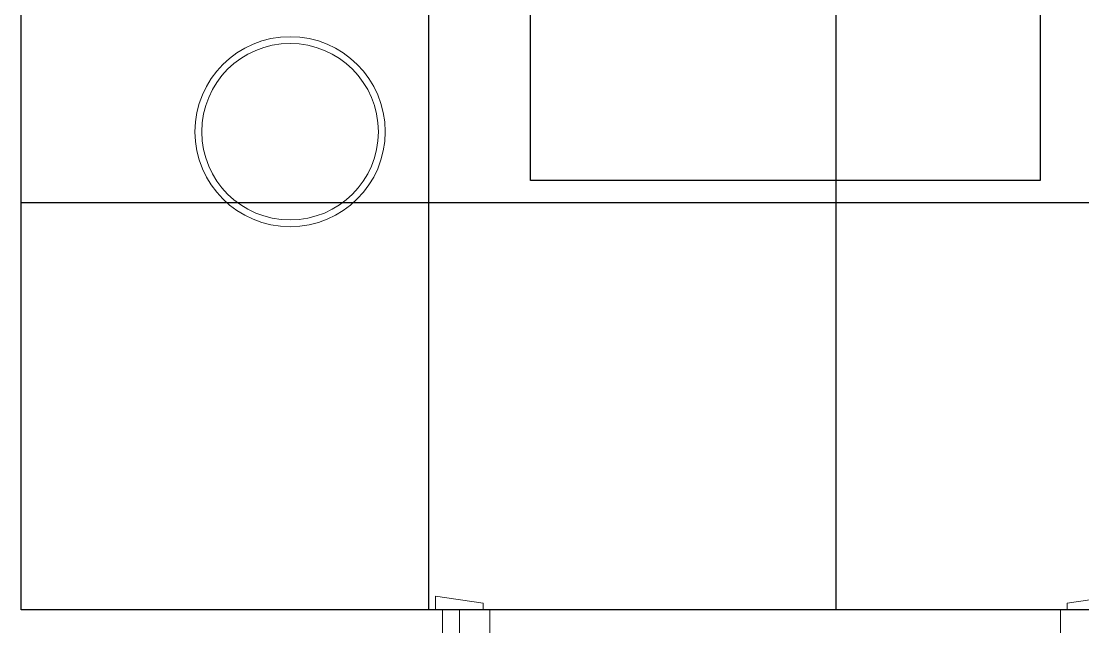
# Model space of a CAD drawing. Extents: x -12260 to 304645, y -29287 to 19916.
# Drawn here: x 20376 to 21939, y -6835 to -5943 of the extents above; entities that cross this region are included whole.
import ezdxf

# ---------------------------------------------------------------- set-up
doc = ezdxf.new("R2010")
doc.units = 0
doc.header["$LTSCALE"] = 0.25
doc.linetypes.add('DASHDOT', pattern=[25.4, 12.7, -6.35, 0, -6.35])
doc.layers.add('01-First Floor$0$FALSE CEILING', color=251, linetype='Continuous')
for name, color, linetype, lineweight in [('01-First Floor$0$LOADING', 253, 'Continuous', 5), ('01-First Floor$0$Walls', 251, 'Continuous', 5), ('01-First Floor$0$Wooden Joinery', 251, 'Continuous', 5), ('E-LITE-CLNG-CNDT', 6, 'DASHDOT', 35)]:
    doc.layers.add(name, color=color, linetype=linetype, lineweight=lineweight)

# ---------------------------------------------------------------- blocks, each defined once
blk = doc.blocks.new('01-First Floor$0$A$C72370EFE')
at = {"layer": '01-First Floor$0$Wooden Joinery'}
for p, q in [((-0.01, -0.03), (-0.01, -0.07)), ((0, -0.03), (-0.01, -0.03)), ((0.04, -0.03), (0.05, -0.03)), ((0.05, -0.03), (0.05, -0.07)), ((-0.01, -0.04), (-0.02, -0.04)), ((0.05, -0.04), (0.06, -0.04)), ((-0.01, -0.06), (-0.02, -0.06)), ((0.05, -0.06), (0.06, -0.06)), ((-0.05, -0.07), (-0.05, -0.16)), ((-0.03, -0.07), (-0.03, -0.16)), ((0, -0.07), (-0.01, -0.07)), ((0.04, -0.07), (0.05, -0.07)), ((0.07, -0.07), (0.07, -0.16)), ((0.09, -0.07), (0.09, -0.16)), ((-0.01, -0.17), (-0.02, -0.17)), ((-0.01, -0.17), (-0.01, -0.19)), ((0.05, -0.17), (0.06, -0.17)), ((0.05, -0.17), (0.05, -0.19)), ((-0.01, -0.19), (-0.02, -0.19)), ((0.05, -0.19), (0.06, -0.19))]:
    blk.add_line(p, q, dxfattribs=at)
for centre, radius, start, end in [((-0.02, -0.07), 0.03, 90, 180), ((0.06, -0.07), 0.03, 0, 90), ((-0.02, -0.07), 0.01, 90, 180), ((0.06, -0.07), 0.01, 0, 90), ((-0.02, -0.16), 0.03, 180, 270), ((-0.02, -0.16), 0.01, 180, 270), ((0.06, -0.16), 0.01, 270, 0), ((0.06, -0.16), 0.03, 270, 0)]:
    blk.add_arc(centre, radius, start, end, dxfattribs=at)
blk = doc.blocks.new('01-First Floor$0$A$C5DAD61B4')
at = {"layer": '01-First Floor$0$Wooden Joinery'}
for points in [[(80, 959.1), (80, 969.1), (10, 979.1), (10, 959.1)], [(940, 959.1), (940, 969.1), (1010, 979.1), (1010, 959.1)], [(70, 859.1), (70, 849.1), (0, 839.1), (0, 859.1)], [(120, 859.1), (120, 0), (80, 0), (80, 859.1)], [(950, 859.1), (950, 849.1), (1020, 839.1), (1020, 859.1)]]:
    blk.add_lwpolyline(points, close=True, dxfattribs=at)
for points in [[(45, 859.1), (45, 959.1), (20, 959.1), (20, 859.1), (45, 859.1)], [(45, 859.1), (80, 859.1), (80, 899.1), (90, 899.1), (90, 959.1), (45, 959.1), (45, 859.1)], [(975, 859.1), (940, 859.1), (940, 899.1), (930, 899.1), (930, 959.1), (975, 959.1), (975, 859.1)], [(975, 859.1), (975, 959.1), (1000, 959.1), (1000, 859.1), (975, 859.1)]]:
    blk.add_lwpolyline(points, dxfattribs=at)
blk.add_arc((80, 859.1), 860, 272.666, 0, dxfattribs=at)
at = {"layer": '01-First Floor$0$Wooden Joinery', "xscale": 999.9999999998854, "yscale": 999.9999999998854, "zscale": 999.9999999998854, "rotation": 180}
blk.add_blockref('01-First Floor$0$A$C72370EFE', (120, 0), dxfattribs=at)
blk = doc.blocks.new('01-First Floor$0$WM00001-P')
at = {"layer": '01-First Floor$0$LOADING'}
for radius in [0.14, 0.13]:
    blk.add_circle((0, 0), radius, dxfattribs=at)
blk = doc.blocks.new('01-First Floor')
at = {"layer": '01-First Floor$0$FALSE CEILING', "linetype": 'Continuous'}
for p, q in [((20976, -6810), (20976, -2810)), ((21576, -6810), (21576, -2810)), ((20376, -6210), (23876, -6210))]:
    blk.add_line(p, q, dxfattribs=at)
at = {"layer": '01-First Floor$0$FALSE CEILING'}
blk.add_lwpolyline([(20376, -2810), (23876, -2810), (23876, -6810), (20376, -6810)], close=True, dxfattribs=at)
at = {"layer": '01-First Floor$0$FALSE CEILING', "elevation": -0.1}
blk.add_lwpolyline([(21126, -4677.5), (21876, -4677.5), (21876, -6177.5), (21126, -6177.5)], close=True, dxfattribs=at)
at = {"layer": '01-First Floor$0$LOADING', "elevation": -0.1}
blk.add_lwpolyline([(21126, -4677.5), (21876, -4677.5), (21876, -6177.5), (21126, -6177.5)], close=True, dxfattribs=at)
at = {"layer": '01-First Floor$0$Walls'}
for p, q in [((20376, -5849.5), (20376, -6810)), ((20376, -6810), (20996, -6810))]:
    blk.add_line(p, q, dxfattribs=at)
at = {"layer": '01-First Floor$0$LOADING', "extrusion": (2.25644e-18, 2.24019e-05, -1), "xscale": 1000, "yscale": 1000, "zscale": 1000, "rotation": 90.00000000000001}
blk.add_blockref('01-First Floor$0$WM00001-P', (-20771.8, -6105.6, 0), dxfattribs=at)
at = {"layer": '01-First Floor$0$Wooden Joinery', "xscale": -1}
blk.add_blockref('01-First Floor$0$A$C5DAD61B4', (21996, -7769.1), dxfattribs=at)

msp = doc.modelspace()

# ---------------------------------------------------------------- block references
at = {"layer": 'E-LITE-CLNG-CNDT'}
msp.add_blockref('01-First Floor', (0, 0), dxfattribs=at)

doc.saveas('drawing.dxf')
